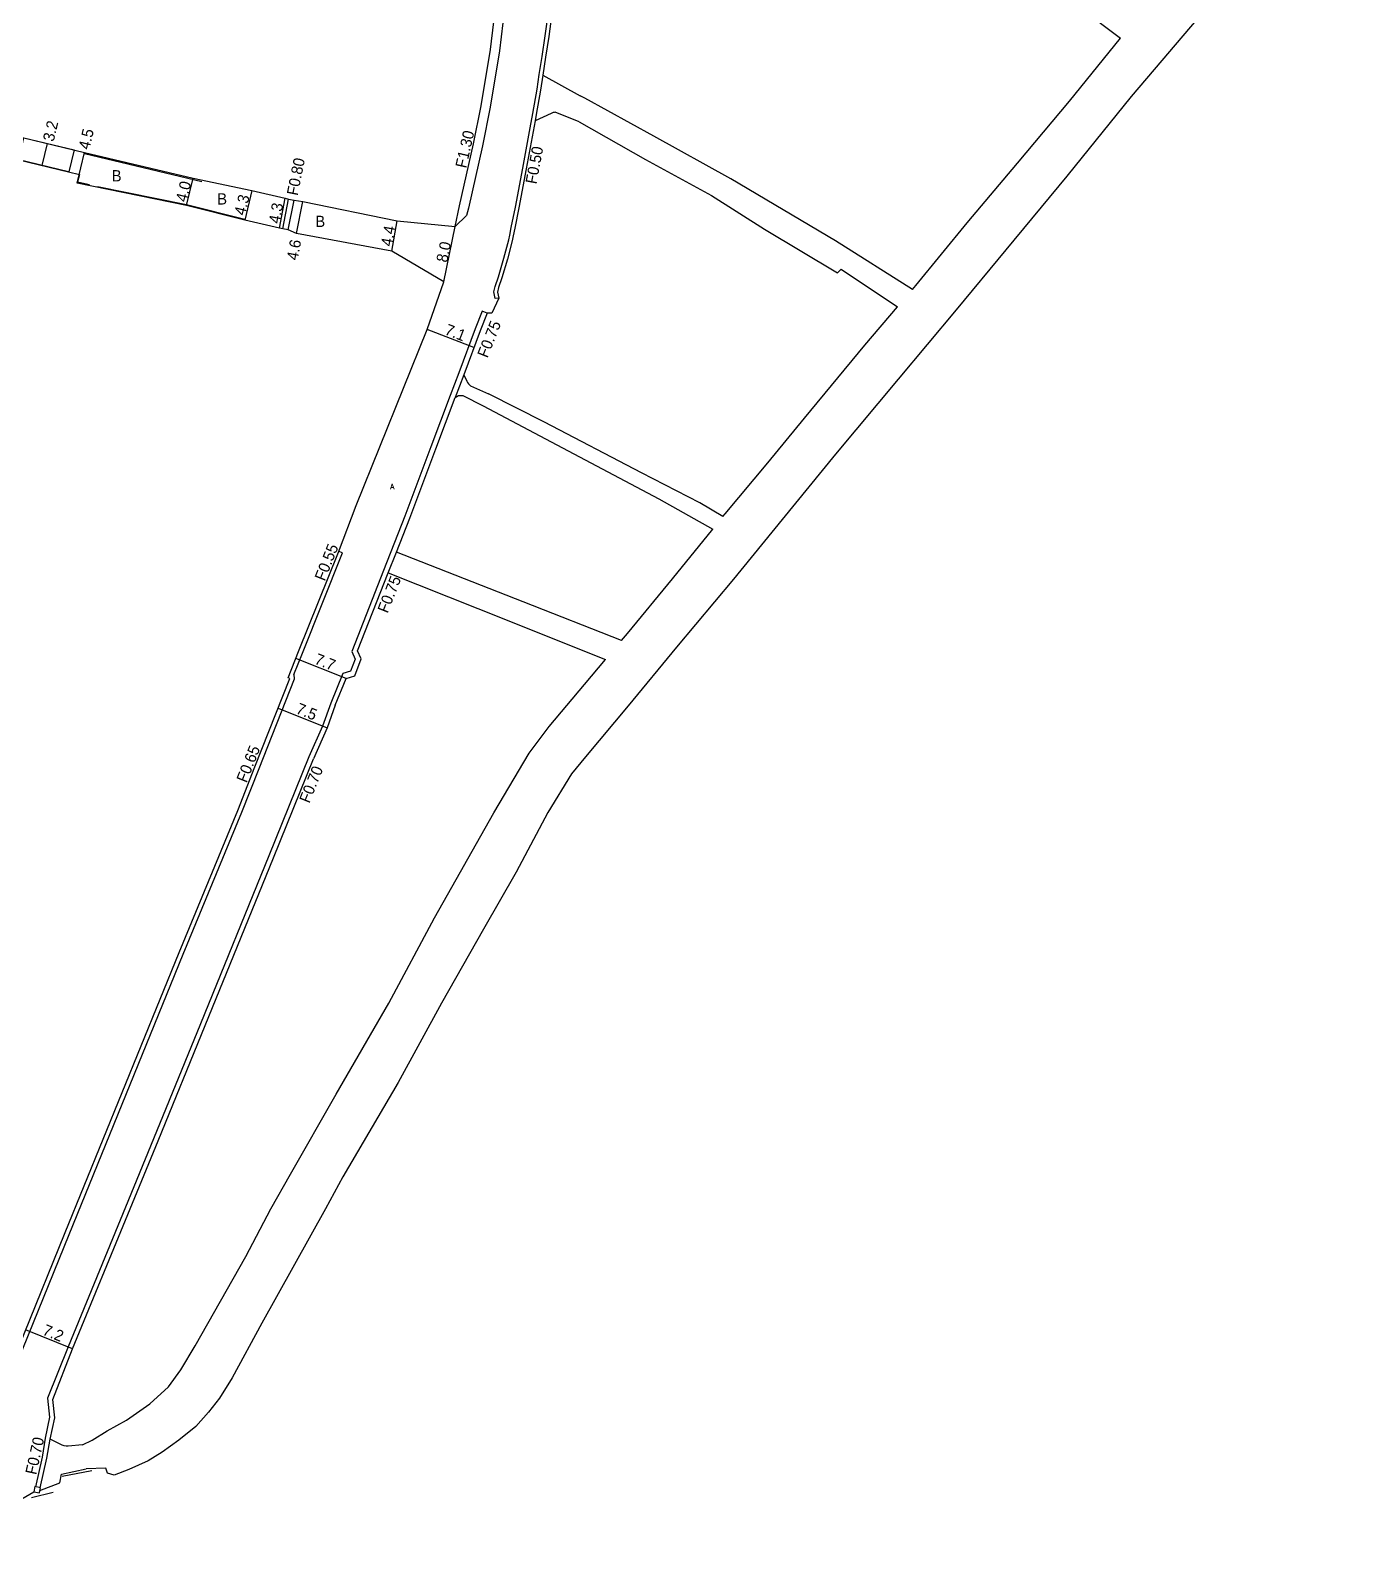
# Model space of a CAD drawing. Header units: metres. Extents: x -29069 to -12000, y -243240 to -120000.
# Drawn here: x -13270.2 to -13082.8, y -120594.4 to -120378.9 of the extents above; entities that cross this region are included whole.
import ezdxf

# ---------------------------------------------------------------- set-up
doc = ezdxf.new("R2010")
doc.units = ezdxf.units.M
doc.header["$LTSCALE"] = 2.5
for name, color, linetype in [('側溝・桝', 7, 'Continuous'), ('幅員', 7, 'Continuous'), ('歩道・分離帯・安全施設', 7, 'Continuous'), ('舗装', 7, 'Continuous'), ('道路', 7, 'Continuous')]:
    doc.layers.add(name, color=color, linetype=linetype)
doc.styles.get("Standard").update_dxf_attribs({"font": ''})
doc.styles.add('YOKO_DECO', font='txt.shx', dxfattribs={"bigfont": 'extfont.shx'})
doc.styles.get('Standard').set_extended_font_data('@MS PGothic')

msp = doc.modelspace()

# ---------------------------------------------------------------- linework, layer by layer
at = {"layer": '側溝・桝'}
for points in [[(-13203.66, -120416.9), (-13204.16, -120416.92), (-13204.34, -120416), (-13204.15, -120415.24), (-13203.67, -120413.86), (-13202.91, -120411.2), (-13202.24, -120408.61), (-13202.09, -120407.92), (-13201.87, -120406.86), (-13201.28, -120403.95), (-13200.25, -120398.44), (-13199.18, -120392.72), (-13198.8, -120390.65), (-13198.21, -120387.22), (-13197.89, -120385.14), (-13197.5, -120382.59), (-13197.06, -120379.64), (-13196.48, -120375.61), (-13195.95, -120374.72)], [(-13204.33, -120377.33), (-13203.03, -120377.42), (-13203.05, -120377.8), (-13203.55, -120381.76), (-13204.87, -120389.79), (-13205.95, -120395.26), (-13207.94, -120404.09), (-13208.23, -120405.16), (-13209.84, -120406.71)], [(-13197.38, -120385.22), (-13197.72, -120387.36), (-13198.32, -120390.79), (-13198.46, -120391.72)], [(-13234.33, -120407.03), (-13233.49, -120402.81)], [(-13233.55, -120407.19), (-13232.7, -120402.97)], [(-13205.31, -120418.99), (-13205.99, -120418.72), (-13206.99, -120421.23), (-13209.31, -120427.5), (-13210.56, -120430.7), (-13213.28, -120437.97), (-13216.99, -120447.82), (-13220.01, -120455.53), (-13224.53, -120467.02), (-13224.05, -120468.11), (-13224.69, -120469.81), (-13225.78, -120470.14), (-13227.52, -120474.37), (-13228.68, -120477.61), (-13230.61, -120481.99), (-13236.31, -120496.03), (-13246.01, -120519.86), (-13252.69, -120536.2), (-13256.66, -120545.88), (-13264.82, -120565.74), (-13267.74, -120572.99), (-13267.44, -120575.72), (-13268.04, -120578.66), (-13268.51, -120581.37), (-13269.44, -120585.57)], [(-13208.62, -120427.76), (-13209.86, -120430.96)], [(-13280.34, -120588.72), (-13278.49, -120584.16), (-13278.53, -120583.92), (-13276.33, -120578.49), (-13264.65, -120549.75), (-13248.45, -120510), (-13240.12, -120489.84), (-13237.68, -120483.64), (-13232.64, -120470.89), (-13232.69, -120470.31), (-13232.74, -120470.29), (-13231.53, -120467.27), (-13225.84, -120453.03), (-13226.38, -120452.82)], [(-13219.34, -120455.85), (-13218.19, -120452.92)], [(-13268.75, -120585.71), (-13267.81, -120581.51), (-13267.34, -120578.8)]]:
    msp.add_lwpolyline(points, dxfattribs=at)
msp.add_lwpolyline([(-13268.89, -120586.45), (-13268.74, -120585.71), (-13269.51, -120585.55), (-13269.66, -120586.29)], close=True, dxfattribs=at)
at = {"layer": '幅員', "flags": 128}
for points in [[(-13267.78, -120394.93), (-13268.53, -120398.04)], [(-13207.19, -120423.9), (-13213.81, -120421.31)], [(-13225.3, -120470.84), (-13232.45, -120468.01)], [(-13234.97, -120475.05), (-13228.02, -120477.87)], [(-13264.17, -120566), (-13270.84, -120563.29)]]:
    msp.add_lwpolyline(points, dxfattribs=at)
at = {"layer": '幅員'}
for points in [[(-13263.5, -120400.58), (-13262.46, -120396.2)], [(-13248, -120403.74), (-13247.04, -120399.86)], [(-13238.72, -120401.62), (-13239.73, -120405.8)], [(-13234.77, -120406.94), (-13233.99, -120402.71)], [(-13232.38, -120407.68), (-13231.47, -120403.17)], [(-13218.85, -120410.23), (-13218.07, -120405.9)], [(-13211.46, -120414.55), (-13209.84, -120406.71)]]:
    msp.add_lwpolyline(points, dxfattribs=at)
at = {"layer": '歩道・分離帯・安全施設'}
for points in [[(-13262.5, -120396.35), (-13245.83, -120400.3)], [(-13261.79, -120400.78), (-13263.47, -120400.43)], [(-13260.62, -120401.01), (-13247.97, -120403.59), (-13239.69, -120405.65)], [(-13265.64, -120584.06), (-13261.42, -120583.28)], [(-13270.02, -120587.08), (-13266.95, -120586.35)]]:
    msp.add_lwpolyline(points, dxfattribs=at)
at = {"layer": '道路'}
for points in [[(-13209.84, -120406.71), (-13209.21, -120403.78), (-13207.23, -120394.99), (-13206.15, -120389.56), (-13204.84, -120381.57), (-13204.35, -120377.68), (-13204.14, -120374.57), (-13203.08, -120359.16), (-13202.23, -120359.22), (-13201.74, -120348.2), (-13201.45, -120342.61), (-13201.44, -120342.19)], [(-13082.82, -120352.86), (-13086.89, -120357.15), (-13094.54, -120365.55), (-13103.24, -120375.8), (-13113.85, -120388.24), (-13123, -120399.55), (-13131.64, -120410), (-13138.69, -120418.53), (-13146.93, -120428.39), (-13155.82, -120439.04), (-13163.4, -120448.3), (-13170.32, -120456.76), (-13178.43, -120466.42), (-13185.28, -120474.76), (-13191.34, -120481.97), (-13193.32, -120484.41), (-13196.68, -120489.9), (-13201.16, -120498.37), (-13205.83, -120506.43), (-13211.76, -120516.95), (-13217.95, -120528.19), (-13225.78, -120541.61), (-13228.26, -120546.12)], [(-13131.35, -120367.65), (-13121.28, -120375.53), (-13115.34, -120379.97)], [(-13196, -120375.79), (-13196.55, -120379.72), (-13197, -120382.66), (-13197.38, -120385.22), (-13192.11, -120388.14)], [(-13144.9, -120415.64), (-13144.44, -120415.1), (-13137.12, -120406.17), (-13130, -120397.71), (-13122.62, -120388.91), (-13115.34, -120379.97)], [(-13144.9, -120415.64), (-13155.81, -120408.72), (-13170.68, -120399.95), (-13181.65, -120393.88), (-13191.42, -120388.51), (-13192.11, -120388.14)], [(-13192.22, -120391.86), (-13195.65, -120390.5), (-13195.79, -120390.51), (-13195.94, -120390.54), (-13196.04, -120390.58), (-13196.21, -120390.66), (-13198.46, -120391.72), (-13199.76, -120398.54), (-13200.79, -120404.04), (-13201.38, -120406.96), (-13201.61, -120408.02), (-13201.76, -120408.72), (-13202.43, -120411.33), (-13203.2, -120414.01), (-13203.68, -120415.38), (-13203.83, -120416.01), (-13203.66, -120416.9), (-13204.63, -120419.03), (-13205.31, -120418.99), (-13206.31, -120421.5), (-13208.62, -120427.76), (-13208.18, -120428.66), (-13208.07, -120428.87), (-13207.94, -120429.05), (-13207.79, -120429.2), (-13207.65, -120429.3), (-13205.09, -120430.48)], [(-13192.22, -120391.86), (-13182.83, -120397.19), (-13173.45, -120402.33), (-13165.92, -120407.08), (-13155.54, -120413.28), (-13155.01, -120412.75), (-13147.02, -120418.12)], [(-13275.41, -120393.89), (-13271.07, -120394.14), (-13262.46, -120396.2), (-13247.04, -120399.86), (-13238.72, -120401.62), (-13233.99, -120402.71), (-13233.49, -120402.81), (-13232.7, -120402.97), (-13231.47, -120403.17), (-13218.07, -120405.9), (-13209.84, -120406.71)], [(-13272.84, -120397.01), (-13271.82, -120397.25), (-13264.74, -120398.95), (-13263.2, -120399.32), (-13263.2, -120399.32)], [(-13263.2, -120399.32), (-13263.5, -120400.58)], [(-13239.73, -120405.8), (-13248, -120403.74), (-13263.5, -120400.58)], [(-13211.46, -120414.55), (-13218.85, -120410.23), (-13232.38, -120407.68), (-13233.55, -120407.19), (-13234.33, -120407.03), (-13234.77, -120406.94), (-13239.73, -120405.8)], [(-13223.88, -120446.29), (-13213.81, -120421.31), (-13211.46, -120414.55)], [(-13171.81, -120447.87), (-13171.52, -120447.51), (-13165.46, -120440.24), (-13160.25, -120433.89), (-13151.69, -120423.57), (-13147.02, -120418.12)], [(-13218.19, -120452.92), (-13216.29, -120448.09), (-13212.58, -120438.24), (-13209.86, -120430.96), (-13209.36, -120430.69), (-13208.76, -120430.71), (-13205.85, -120432.18)], [(-13171.81, -120447.87), (-13175.1, -120445.95), (-13183.36, -120441.66), (-13197.17, -120434.48), (-13205.09, -120430.48)], [(-13205.85, -120432.18), (-13180.91, -120445.36), (-13173.27, -120449.67)], [(-13285.42, -120600), (-13283.01, -120593.54), (-13281.64, -120589.9), (-13276.92, -120578.25), (-13265.24, -120549.51), (-13249.04, -120509.76), (-13240.71, -120489.61), (-13238.27, -120483.41), (-13233.31, -120470.84), (-13233.54, -120470.76), (-13232.07, -120467.05), (-13226.43, -120452.95), (-13223.88, -120446.29)], [(-13186.23, -120465.48), (-13185.36, -120464.45), (-13178.97, -120456.71), (-13173.27, -120449.67)], [(-13186.23, -120465.48), (-13200.17, -120459.99), (-13218.19, -120452.92)], [(-13226.86, -120474.64), (-13225.3, -120470.84), (-13224.07, -120470.47), (-13223.17, -120468.08), (-13223.69, -120466.93), (-13219.34, -120455.85)], [(-13219.34, -120455.85), (-13206.63, -120460.92), (-13188.51, -120468.18)], [(-13236.02, -120546.12), (-13233.24, -120541.22), (-13226.72, -120529.85), (-13219.28, -120516.96), (-13212.76, -120504.85), (-13204.34, -120489.91), (-13199.33, -120481.45), (-13196.5, -120477.68), (-13191.49, -120471.72), (-13188.51, -120468.18)], [(-13256.01, -120546.15), (-13252.04, -120536.47), (-13245.35, -120520.13), (-13235.65, -120496.29), (-13229.95, -120482.25)], [(-13262.76, -120579.64), (-13261.37, -120578.95), (-13259.28, -120577.63), (-13256.51, -120576.14), (-13253.18, -120573.83), (-13250.55, -120571.38), (-13248.78, -120568.96), (-13246.78, -120565.58), (-13239.55, -120552.88), (-13236.02, -120546.12)], [(-13228.26, -120546.12), (-13237.3, -120562.36), (-13241.53, -120570.12), (-13243.29, -120572.99), (-13244.86, -120574.97), (-13246.69, -120577.02), (-13249.08, -120578.94), (-13251.43, -120580.65), (-13253.43, -120581.89), (-13256.16, -120583.12), (-13258.26, -120583.91), (-13259.21, -120583.65), (-13259.43, -120582.95), (-13262.22, -120583.02)], [(-13262.76, -120579.64), (-13264.82, -120579.81), (-13265.08, -120579.81), (-13265.36, -120579.77), (-13265.63, -120579.69), (-13267.34, -120578.8), (-13266.71, -120575.79), (-13266.99, -120573.2)], [(-13276.8, -120600), (-13275.27, -120596.11), (-13273.32, -120591.32), (-13271.94, -120587.63), (-13269.66, -120586.29), (-13268.89, -120586.45), (-13268.82, -120586.11), (-13265.99, -120585.01), (-13265.73, -120583.81), (-13262.22, -120583.02)]]:
    msp.add_lwpolyline(points, dxfattribs=at)
msp.add_lwpolyline([(-13271.82, -120397.25), (-13271.07, -120394.14), (-13263.93, -120395.85), (-13264.72, -120398.94), (-13264.75, -120398.96)], close=True, dxfattribs=at)
at = {"layer": '道路', "flags": 128}
for points in [[(-13226.86, -120474.64), (-13228.02, -120477.87), (-13229.95, -120482.25)], [(-13266.99, -120573.2), (-13264.17, -120566), (-13256.01, -120546.15)]]:
    msp.add_lwpolyline(points, dxfattribs=at)

# ---------------------------------------------------------------- texts
at = {"layer": '側溝・桝'}
for s, rotation, p in [('F1.30', 77.2752, (-13208.28, -120398.52)), ('F0.80', 78.6677, (-13232.21, -120402.41)), ('F0.50', 79.3985, (-13198.3, -120400.77)), ('F0.75', 68.2659, (-13205.27, -120425.46)), ('F0.55', 68.2015, (-13228.37, -120457.13)), ('F0.75', 68.5417, (-13219.44, -120461.69)), ('F0.65', 68.505, (-13239.47, -120485.76)), ('F0.70', 67.9112, (-13230.56, -120488.66)), ('F0.70', 77.4843, (-13269.34, -120583.96))]:
    msp.add_text(s, height=1.6, rotation=rotation, dxfattribs=at).set_placement(p)
at = {"layer": '幅員'}
for s, rotation, p in [('3.2', 76.5423, (-13266.86, -120394.75)), ('4.5', 76.6614, (-13261.8, -120395.89)), ('4.0', 76.1897, (-13248, -120403.33)), ('4.3', 76.4074, (-13239.69, -120405.24)), ('4.3', 79.5973, (-13234.77, -120406.38)), ('4.4', 79.8928, (-13218.84, -120409.62)), ('4.6', 79.5973, (-13232.21, -120411.59)), ('8.0', 78.3104, (-13210.98, -120411.9)), ('7.1', 338.6324, (-13211.44, -120421.97)), ('7.7', 338.3588, (-13229.94, -120468.73)), ('7.5', 337.9112, (-13232.57, -120475.75)), ('7.2', 337.8788, (-13268.55, -120563.95))]:
    msp.add_text(s, height=1.6, rotation=rotation, dxfattribs=at).set_placement(p)
at = {"layer": '舗装'}
for p in [(-13258.61, -120400.31), (-13243.63, -120403.59), (-13229.7, -120406.78)]:
    msp.add_text('B', height=1.6, dxfattribs=at).set_placement(p)
at = {"layer": '舗装', "style": 'YOKO_DECO'}
msp.add_text('A', height=0.75, dxfattribs=at).set_placement((-13219.06, -120443.99, 6.54))

doc.saveas('drawing.dxf')
